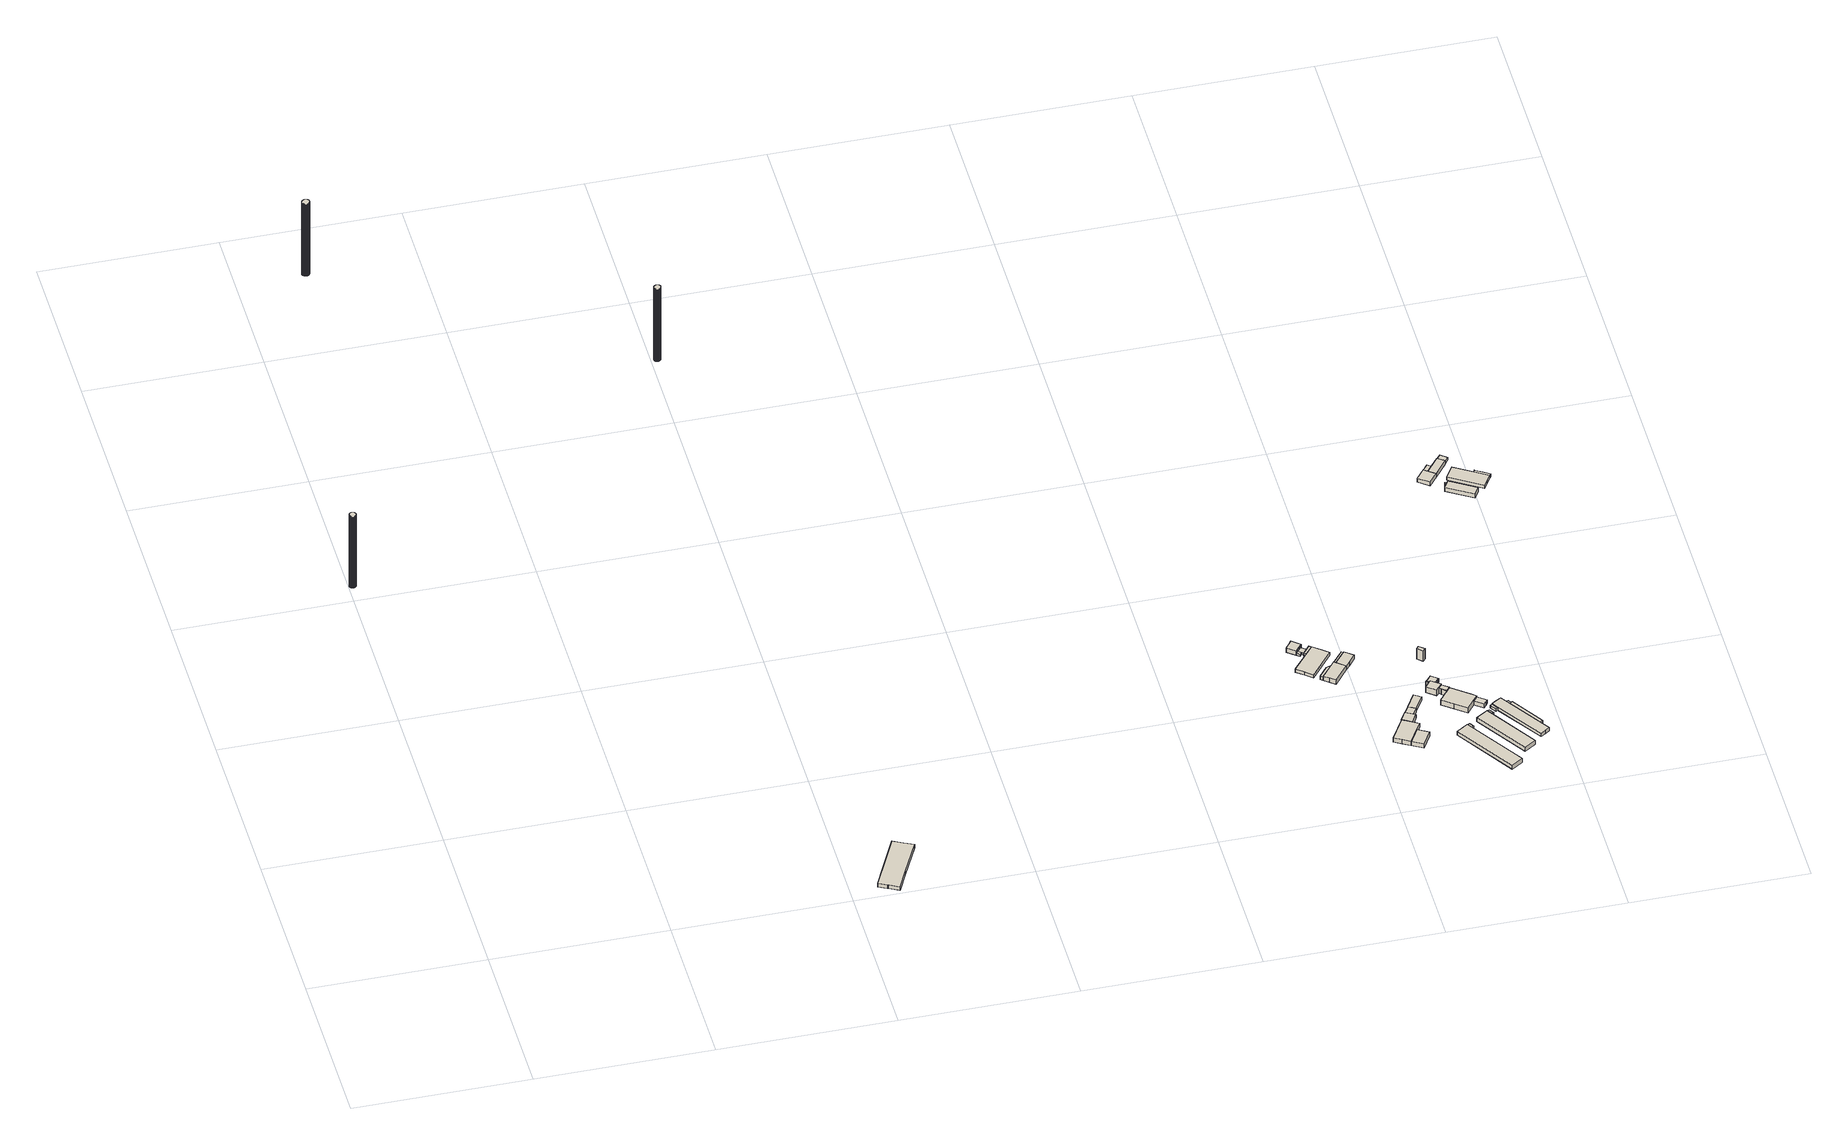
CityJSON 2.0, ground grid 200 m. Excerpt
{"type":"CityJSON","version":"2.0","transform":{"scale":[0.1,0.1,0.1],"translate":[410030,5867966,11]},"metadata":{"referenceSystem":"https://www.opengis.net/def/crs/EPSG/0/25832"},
"CityObjects":{
"building1":{"type":"Building","attributes":{"Gemeindeschluessel":"03454033","AbsoluteHoehe":"12.512","MittlereTraufHoehe":"112.351","Firsthoehe":"112.351","function":"51002_1220","roofType":"1000","measuredHeight":99.84},"address":[{"country":"Germany","locality":"Lorup"}],"geometry":[{"type":"MultiSurface","lod":"1","boundaries":[[[0,1,2,3,4,5,6,7,8,9,10,11,12,13,14,15,16,17,18,19,20,21,22,23,24,25,26,27,28,29,30,31,32,33,34,35,36,37,38,39,40,41,42,43,44,45,46,47,48,49,50,51,52,53,54,55,56,57,58,59,60,61,62,63,64,65,66,67,68,69]],[[70,71,72,73,74,75,76,77,78,79,80,81,82,83,84,85,86,87,88,89,90,91,92,93,94,95,96,97,98,99,100,101,102,103,104,105,106,107,108,109,110,111,112,113,114,115,116,117,118,119,120,121,122,123,124,125,126,127,128,129,130,131,132,133,134,135,136,137,138,139]],[[70,139,69,68]],[[71,70,68,67]],[[72,71,67,66]],[[73,72,66,65]],[[74,73,65,64]],[[75,74,64,63]],[[76,75,63,62]],[[77,76,62,61]],[[78,77,61,60]],[[79,78,60,59]],[[80,79,59,58]],[[81,80,58,57]],[[82,81,57,56]],[[83,82,56,55]],[[84,83,55,54]],[[85,84,54,53]],[[86,85,53,52]],[[87,86,52,51]],[[88,87,51,50]],[[89,88,50,49]],[[90,89,49,48]],[[91,90,48,47]],[[92,91,47,46]],[[93,92,46,45]],[[94,93,45,44]],[[95,94,44,43]],[[96,95,43,42]],[[97,96,42,41]],[[98,97,41,40]],[[99,98,40,39]],[[100,99,39,38]],[[101,100,38,37]],[[102,101,37,36]],[[103,102,36,35]],[[104,103,35,34]],[[105,104,34,33]],[[106,105,33,32]],[[107,106,32,31]],[[108,107,31,30]],[[109,108,30,29]],[[110,109,29,28]],[[111,110,28,27]],[[112,111,27,26]],[[113,112,26,25]],[[114,113,25,24]],[[115,114,24,23]],[[116,115,23,22]],[[117,116,22,21]],[[118,117,21,20]],[[119,118,20,19]],[[120,119,19,18]],[[121,120,18,17]],[[122,121,17,16]],[[123,122,16,15]],[[124,123,15,14]],[[125,124,14,13]],[[126,125,13,12]],[[127,126,12,11]],[[128,127,11,10]],[[129,128,10,9]],[[130,129,9,8]],[[131,130,8,7]],[[132,131,7,6]],[[133,132,6,5]],[[134,133,5,4]],[[135,134,4,3]],[[136,135,3,2]],[[137,136,2,1]],[[138,137,1,0]],[[139,138,0,69]]]}]},
"building2":{"type":"Building","attributes":{"Gemeindeschluessel":"03454033","AbsoluteHoehe":"11.062","MittlereTraufHoehe":"112.036","Firsthoehe":"112.036","function":"51002_1220","roofType":"1000","measuredHeight":100.97},"address":[{"country":"Germany","locality":"Lorup"}],"geometry":[{"type":"MultiSurface","lod":"1","boundaries":[[[140,141,142,143,144,145,146,147,148,149,150,151,152,153,154,155,156,157,158,159,160,161,162,163,164,165,166,167,168,169,170,171,172,173,174,175,176,177,178,179,180,181,182,183,184,185,186,187,188,189,190,191,192,193,194,195,196,197,198,199,200,201,202,203,204,205,206,207,208,209,210,211,212,213,214]],[[215,216,217,218,219,220,221,222,223,224,225,226,227,228,229,230,231,232,233,234,235,236,237,238,239,240,241,242,243,244,245,246,247,248,249,250,251,252,253,254,255,256,257,258,259,260,261,262,263,264,265,266,267,268,269,270,271,272,273,274,275,276,277,278,279,280,281,282,283,284,285,286,287,288,289]],[[215,289,214,213]],[[216,215,213,212]],[[217,216,212,211]],[[218,217,211,210]],[[219,218,210,209]],[[220,219,209,208]],[[221,220,208,207]],[[222,221,207,206]],[[223,222,206,205]],[[224,223,205,204]],[[225,224,204,203]],[[226,225,203,202]],[[227,226,202,201]],[[228,227,201,200]],[[229,228,200,199]],[[230,229,199,198]],[[231,230,198,197]],[[232,231,197,196]],[[233,232,196,195]],[[234,233,195,194]],[[235,234,194,193]],[[236,235,193,192]],[[237,236,192,191]],[[238,237,191,190]],[[239,238,190,189]],[[240,239,189,188]],[[241,240,188,187]],[[242,241,187,186]],[[243,242,186,185]],[[244,243,185,184]],[[245,244,184,183]],[[246,245,183,182]],[[247,246,182,181]],[[248,247,181,180]],[[249,248,180,179]],[[250,249,179,178]],[[251,250,178,177]],[[252,251,177,176]],[[253,252,176,175]],[[254,253,175,174]],[[255,254,174,173]],[[256,255,173,172]],[[257,256,172,171]],[[258,257,171,170]],[[259,258,170,169]],[[260,259,169,168]],[[261,260,168,167]],[[262,261,167,166]],[[263,262,166,165]],[[264,263,165,164]],[[265,264,164,163]],[[266,265,163,162]],[[267,266,162,161]],[[268,267,161,160]],[[269,268,160,159]],[[270,269,159,158]],[[271,270,158,157]],[[272,271,157,156]],[[273,272,156,155]],[[274,273,155,154]],[[275,274,154,153]],[[276,275,153,152]],[[277,276,152,151]],[[278,277,151,150]],[[279,278,150,149]],[[280,279,149,148]],[[281,280,148,147]],[[282,281,147,146]],[[283,282,146,145]],[[284,283,145,144]],[[285,284,144,143]],[[286,285,143,142]],[[287,286,142,141]],[[288,287,141,140]],[[289,288,140,214]]]}]},
"building3":{"type":"Building","attributes":{"Gemeindeschluessel":"03454033","AbsoluteHoehe":"14.818","MittlereTraufHoehe":"19.243","Firsthoehe":"20.861","function":"31001_2720","roofType":"3100","measuredHeight":6.04},"address":[{"country":"Germany","locality":"Lorup"}],"geometry":[{"type":"MultiSurface","lod":"1","boundaries":[[[290,291,292,293,294,295,296,297,298]],[[299,300,301,302,303,304,305,306,307]],[[299,307,298,297]],[[300,299,297,296]],[[301,300,296,295]],[[302,301,295,294]],[[303,302,294,293]],[[304,303,293,292]],[[305,304,292,291]],[[306,305,291,290]],[[307,306,290,298]]]}]},
"building4":{"type":"Building","attributes":{"Gemeindeschluessel":"03454033","AbsoluteHoehe":"11.977","MittlereTraufHoehe":"113.339","Firsthoehe":"113.339","function":"51002_1220","roofType":"1000","measuredHeight":101.36},"address":[{"country":"Germany","locality":"Lorup"}],"geometry":[{"type":"MultiSurface","lod":"1","boundaries":[[[308,309,310,311,312,313,314,315,316,317,318,319,320,321,322,323,324,325,326,327,328,329,330,331,332,333,334,335,336,337,338,339,340,341,342,343,344,345,346,347,348,349,350,351,352,353,354,355,356,357,358,359,360,361,362,363,364,365,366,367,368,369,370,371,372,373,374,375,376,377,378,379]],[[380,381,382,383,384,385,386,387,388,389,390,391,392,393,394,395,396,397,398,399,400,401,402,403,404,405,406,407,408,409,410,411,412,413,414,415,416,417,418,419,420,421,422,423,424,425,426,427,428,429,430,431,432,433,434,435,436,437,438,439,440,441,442,443,444,445,446,447,448,449,450,451]],[[380,451,379,378]],[[381,380,378,377]],[[382,381,377,376]],[[383,382,376,375]],[[384,383,375,374]],[[385,384,374,373]],[[386,385,373,372]],[[387,386,372,371]],[[388,387,371,370]],[[389,388,370,369]],[[390,389,369,368]],[[391,390,368,367]],[[392,391,367,366]],[[393,392,366,365]],[[394,393,365,364]],[[395,394,364,363]],[[396,395,363,362]],[[397,396,362,361]],[[398,397,361,360]],[[399,398,360,359]],[[400,399,359,358]],[[401,400,358,357]],[[402,401,357,356]],[[403,402,356,355]],[[404,403,355,354]],[[405,404,354,353]],[[406,405,353,352]],[[407,406,352,351]],[[408,407,351,350]],[[409,408,350,349]],[[410,409,349,348]],[[411,410,348,347]],[[412,411,347,346]],[[413,412,346,345]],[[414,413,345,344]],[[415,414,344,343]],[[416,415,343,342]],[[417,416,342,341]],[[418,417,341,340]],[[419,418,340,339]],[[420,419,339,338]],[[421,420,338,337]],[[422,421,337,336]],[[423,422,336,335]],[[424,423,335,334]],[[425,424,334,333]],[[426,425,333,332]],[[427,426,332,331]],[[428,427,331,330]],[[429,428,330,329]],[[430,429,329,328]],[[431,430,328,327]],[[432,431,327,326]],[[433,432,326,325]],[[434,433,325,324]],[[435,434,324,323]],[[436,435,323,322]],[[437,436,322,321]],[[438,437,321,320]],[[439,438,320,319]],[[440,439,319,318]],[[441,440,318,317]],[[442,441,317,316]],[[443,442,316,315]],[[444,443,315,314]],[[445,444,314,313]],[[446,445,313,312]],[[447,446,312,311]],[[448,447,311,310]],[[449,448,310,309]],[[450,449,309,308]],[[451,450,308,379]]]}]},
"building5":{"type":"Building","attributes":{"Gemeindeschluessel":"03454033","AbsoluteHoehe":"15.88","MittlereTraufHoehe":"18.921","Firsthoehe":"18.921","function":"51009_1610","roofType":"1000","measuredHeight":3.04},"address":[{"country":"Germany","locality":"Lorup"}],"geometry":[{"type":"MultiSurface","lod":"1","boundaries":[[[452,453,454,455]],[[456,457,458,459]],[[456,459,455,454]],[[457,456,454,453]],[[458,457,453,452]],[[459,458,452,455]]]}]},
"building6":{"type":"Building","attributes":{"Gemeindeschluessel":"03454033","AbsoluteHoehe":"15.753","MittlereTraufHoehe":"21.466","Firsthoehe":"24.613","function":"31001_1000","roofType":"3100","measuredHeight":8.86},"address":[{"country":"Germany","locality":"Lorup","thoroughfareNumber":"6","thoroughfareName":"Hilkenbrooker Straße"}],"children":["building6-1"],"geometry":[{"type":"MultiSurface","lod":"1","boundaries":[[[460,461,462,463,464,465,466,467]],[[468,469,470,471,472,473,474,475]],[[466,476,477,467]],[[469,468,466,465]],[[470,469,465,464]],[[471,470,464,463]],[[472,471,463,462]],[[473,472,462,461]],[[474,473,461,460]],[[467,477,478,460]],[[476,468,475,477]],[[475,474,478,477]]]}]},
"building6-1":{"type":"BuildingPart","attributes":{"AbsoluteHoehe":"15.753","MittlereTraufHoehe":"18.97","Firsthoehe":"18.97","roofType":"1000","measuredHeight":3.22},"parents":["building6"],"geometry":[{"type":"MultiSurface","lod":"1","boundaries":[[[479,480,478,476,481]],[[468,474,482,483,484]],[[468,484,481,476]],[[482,474,478,480]],[[483,482,480,479]],[[484,483,479,481]],[[477,475,468,476]],[[478,474,475,477]]]}]},
"building7":{"type":"Building","attributes":{"Gemeindeschluessel":"03454033","AbsoluteHoehe":"15.892","MittlereTraufHoehe":"19.857","Firsthoehe":"21.679","function":"31001_2000","roofType":"3100","measuredHeight":5.79},"address":[{"country":"Germany","locality":"Lorup"}],"children":["building7-1"],"geometry":[{"type":"MultiSurface","lod":"1","boundaries":[[[485,486,487,488,489,490,491]],[[492,493,494,495,496,497,498]],[[492,498,491,490]],[[493,492,490,489]],[[494,493,489,488]],[[487,499,500,488]],[[496,495,487,486]],[[497,496,486,485]],[[498,497,485,491]],[[499,495,494,500]]]}]},
"building7-1":{"type":"BuildingPart","attributes":{"AbsoluteHoehe":"15.892","MittlereTraufHoehe":"19.753","Firsthoehe":"20.354","roofType":"2100","measuredHeight":4.46},"parents":["building7"],"geometry":[{"type":"MultiSurface","lod":"1","boundaries":[[[499,501,502,503,504,500]],[[505,506,507,508,495,494]],[[505,494,500,504]],[[506,505,504,503]],[[507,506,503,502]],[[508,507,502,501]],[[495,508,501,499]],[[494,495,499,500]]]}]},
"building8":{"type":"Building","attributes":{"Gemeindeschluessel":"03454033","AbsoluteHoehe":"15.84","MittlereTraufHoehe":"21.139","Firsthoehe":"22.571","function":"31001_2000","roofType":"5000","measuredHeight":6.73},"address":[{"country":"Germany","locality":"Lorup"}],"children":["building8-1","building8-2","building8-3"],"geometry":[{"type":"MultiSurface","lod":"1","boundaries":[[[509,510,511,512,513,514,515]],[[516,517,518,519,520,521,522]],[[516,522,515,514]],[[517,516,514,513]],[[512,523,524,513]],[[519,518,512,511]],[[520,519,511,510]],[[509,525,526,527,510]],[[522,521,509,515]],[[523,518,517,524]],[[525,521,528,526]],[[526,528,520,527]]]}]},
"building8-1":{"type":"BuildingPart","attributes":{"AbsoluteHoehe":"15.84","MittlereTraufHoehe":"20.945","Firsthoehe":"21.836","roofType":"3100","measuredHeight":6},"parents":["building8"],"geometry":[{"type":"MultiSurface","lod":"1","boundaries":[[[529,530,531,527,526,525,532]],[[521,528,520,533,534,535,536]],[[521,536,532,525]],[[533,520,527,531]],[[534,533,531,530]],[[535,534,530,529]],[[536,535,529,532]],[[526,528,521,525]],[[520,528,526,527]]]}]},
"building8-2":{"type":"BuildingPart","attributes":{"AbsoluteHoehe":"15.84","MittlereTraufHoehe":"20.9","Firsthoehe":"20.9","roofType":"1000","measuredHeight":5.06},"parents":["building8"],"geometry":[{"type":"MultiSurface","lod":"1","boundaries":[[[523,537,538,539,524]],[[540,541,542,518,517]],[[540,517,524,539]],[[538,543,544,539]],[[542,541,538,537]],[[518,542,537,523]],[[543,541,540,544]],[[517,518,523,524]]]}]},
"building8-3":{"type":"BuildingPart","attributes":{"AbsoluteHoehe":"15.84","MittlereTraufHoehe":"20.802","Firsthoehe":"21.165","roofType":"2100","measuredHeight":5.33},"parents":["building8"],"geometry":[{"type":"MultiSurface","lod":"1","boundaries":[[[544,543,545,546]],[[547,541,540,548]],[[547,548,546,545]],[[541,547,545,543]],[[548,540,544,546]],[[540,541,543,544]]]}]},
"building9":{"type":"Building","attributes":{"Gemeindeschluessel":"03454033","AbsoluteHoehe":"16.05","MittlereTraufHoehe":"20.176","Firsthoehe":"20.489","function":"51009_1610","roofType":"2100","measuredHeight":4.44},"address":[{"country":"Germany","locality":"Lorup"}],"children":["building9-1"],"geometry":[{"type":"MultiSurface","lod":"1","boundaries":[[[549,550,551,552]],[[553,554,555,556]],[[557,558,552,551]],[[559,557,551,550]],[[549,560,561,562,559,550]],[[558,563,549,552]],[[560,563,562,561]]]}]},
"building9-1":{"type":"BuildingPart","attributes":{"AbsoluteHoehe":"16.05","MittlereTraufHoehe":"19.863","Firsthoehe":"19.863","roofType":"1000","measuredHeight":3.81},"parents":["building9"],"geometry":[{"type":"MultiSurface","lod":"1","boundaries":[[[560,564,565,561]],[[566,567,555,568]],[[569,562,561,565]],[[570,569,565,564]],[[555,570,564,560]],[[561,562,563,560]]]}]},
"building10":{"type":"Building","attributes":{"Gemeindeschluessel":"03454033","AbsoluteHoehe":"15.639","MittlereTraufHoehe":"21.186","Firsthoehe":"22.565","function":"31001_2000","roofType":"3100","measuredHeight":6.93},"address":[{"country":"Germany","locality":"Lorup"}],"geometry":[{"type":"MultiSurface","lod":"1","boundaries":[[[571,572,573,574,575,576,577,578]],[[579,580,581,582,583,584,585,586]],[[579,586,578,577]],[[580,579,577,576]],[[581,580,576,575]],[[582,581,575,574]],[[583,582,574,573]],[[584,583,573,572]],[[585,584,572,571]],[[586,585,571,578]]]}]},
"building11":{"type":"Building","attributes":{"Gemeindeschluessel":"03454033","AbsoluteHoehe":"15.735","MittlereTraufHoehe":"19.793","Firsthoehe":"22.666","function":"31001_2000","roofType":"3100","measuredHeight":6.93},"address":[{"country":"Germany","locality":"Lorup"}],"geometry":[{"type":"MultiSurface","lod":"1","boundaries":[[[587,588,589,590]],[[591,592,593,594]],[[591,594,590,589]],[[592,591,589,588]],[[593,592,588,587]],[[594,593,587,590]]]}]},
"building12":{"type":"Building","attributes":{"Gemeindeschluessel":"03454033","AbsoluteHoehe":"15.649","MittlereTraufHoehe":"21.653","Firsthoehe":"22.549","function":"31001_2000","roofType":"3100","measuredHeight":6.9},"address":[{"country":"Germany","locality":"Lorup"}],"children":["building12-1"],"geometry":[{"type":"MultiSurface","lod":"1","boundaries":[[[595,596,597,598,599,600,601,602]],[[581,603,604,605,606,607,583,608]],[[581,608,602,601]],[[603,581,601,600]],[[604,603,600,599]],[[598,609,610,611,599]],[[597,612,609,598]],[[607,606,597,596]],[[583,607,596,595]],[[608,583,595,602]],[[610,613,604,611]],[[609,605,613,610]],[[606,605,609,612]]]}]},
"building12-1":{"type":"BuildingPart","attributes":{"AbsoluteHoehe":"15.649","MittlereTraufHoehe":"19.926","Firsthoehe":"21.113","roofType":"3100","measuredHeight":5.46},"parents":["building12"],"geometry":[{"type":"MultiSurface","lod":"1","boundaries":[[[612,614,615,616,617,611,610]],[[604,618,619,620,621,606,613]],[[618,604,611,617]],[[619,618,617,616]],[[620,619,616,615]],[[621,620,615,614]],[[606,621,614,612]],[[604,613,610,611]],[[610,613,605,609]],[[609,605,606,612]]]}]},
"building13":{"type":"Building","attributes":{"Gemeindeschluessel":"03454033","BezugspunktDach":"4000","AbsoluteHoehe":"15.887","MittlereTraufHoehe":"19.387","Firsthoehe":"19.387","function":"51009_1610","measuredHeight":3.5},"address":[{"country":"Germany","locality":"Lorup"}],"geometry":[{"type":"MultiSurface","lod":"1","boundaries":[[[622,623,624,625]],[[626,627,628,629]],[[626,629,625,624]],[[627,626,624,623]],[[628,627,623,622]],[[629,628,622,625]]]}]},
"building14":{"type":"Building","attributes":{"Gemeindeschluessel":"03454033","AbsoluteHoehe":"15.787","MittlereTraufHoehe":"20.072","Firsthoehe":"21.138","function":"31001_2000","roofType":"3100","measuredHeight":5.35},"address":[{"country":"Germany","locality":"Lorup"}],"geometry":[{"type":"MultiSurface","lod":"1","boundaries":[[[630,631,632,617,616,615,633]],[[634,635,636,637,638,639,640]],[[634,640,633,615]],[[635,634,615,616]],[[636,635,616,617]],[[637,636,617,632]],[[638,637,632,631]],[[639,638,631,630]],[[640,639,630,633]]]}]},
"building15":{"type":"Building","attributes":{"Gemeindeschluessel":"03454033","AbsoluteHoehe":"15.721","MittlereTraufHoehe":"19.824","Firsthoehe":"22.002","function":"31001_2000","roofType":"3100","measuredHeight":6.28},"address":[{"country":"Germany","locality":"Lorup"}],"children":["building15-1"],"geometry":[{"type":"MultiSurface","lod":"1","boundaries":[[[641,642,643,644]],[[645,646,647,648]],[[645,648,644,643]],[[646,645,643,642]],[[641,647,649,650,651,642]],[[648,647,641,644]],[[650,649,646,651]]]}]},
"building15-1":{"type":"BuildingPart","attributes":{"AbsoluteHoehe":"15.721","MittlereTraufHoehe":"19.824","Firsthoehe":"19.824","roofType":"1000","measuredHeight":4.1},"parents":["building15"],"geometry":[{"type":"MultiSurface","lod":"1","boundaries":[[[652,651,650,653]],[[649,646,654,655]],[[649,655,653,650]],[[654,646,651,652]],[[655,654,652,653]],[[646,649,650,651]]]}]},
"building16":{"type":"Building","attributes":{"Gemeindeschluessel":"03454033","AbsoluteHoehe":"16.103","MittlereTraufHoehe":"22.407","Firsthoehe":"25.518","function":"31001_1000","roofType":"3200","measuredHeight":9.41},"address":[{"country":"Germany","locality":"Lorup","thoroughfareNumber":"8","thoroughfareName":"Hilkenbrooker Straße"}],"children":["building16-1","building16-2","building16-3","building16-4","building16-5"],"geometry":[{"type":"MultiSurface","lod":"1","boundaries":[[[656,657,658,659,660,661,662,663]],[[664,665,666,667,668,669,670,671]],[[664,671,663,662]],[[665,664,662,661]],[[660,672,673,661]],[[659,674,675,676,660]],[[668,667,659,658]],[[669,668,658,657]],[[656,677,678,679,657]],[[671,670,656,663]],[[672,666,665,673]],[[675,680,666,676]],[[674,667,680,675]],[[677,670,681,678]],[[678,681,669,679]]]}]},
"building16-1":{"type":"BuildingPart","attributes":{"AbsoluteHoehe":"16.103","MittlereTraufHoehe":"23.569","Firsthoehe":"23.569","roofType":"1000","measuredHeight":7.47},"parents":["building16"],"geometry":[{"type":"MultiSurface","lod":"1","boundaries":[[[682,683,684,685]],[[686,687,688,689]],[[686,689,685,684]],[[683,690,691,684]],[[688,687,683,682]],[[689,688,682,685]],[[690,687,686,691]]]}]},
"building16-2":{"type":"BuildingPart","attributes":{"AbsoluteHoehe":"16.103","MittlereTraufHoehe":"22.719","Firsthoehe":"24.615","roofType":"3100","measuredHeight":8.51},"parents":["building16"],"geometry":[{"type":"MultiSurface","lod":"1","boundaries":[[[690,692,693,679,678,677,691]],[[670,681,669,694,695,687,686]],[[670,686,691,677]],[[694,669,679,693]],[[695,694,693,692]],[[687,695,692,690]],[[678,681,670,677]],[[669,681,678,679]],[[686,687,690,691]]]}]},
"building16-3":{"type":"BuildingPart","attributes":{"AbsoluteHoehe":"16.103","MittlereTraufHoehe":"20.58","Firsthoehe":"23.012","roofType":"5000","measuredHeight":6.91},"parents":["building16"],"geometry":[{"type":"MultiSurface","lod":"1","boundaries":[[[696,697,698,699,700]],[[701,702,703,704,705]],[[701,705,700,699]],[[702,701,699,698]],[[704,703,697,696]],[[705,704,696,700]],[[703,702,698,697]]]}]},
"building16-4":{"type":"BuildingPart","attributes":{"AbsoluteHoehe":"16.103","MittlereTraufHoehe":"20.496","Firsthoehe":"23.118","roofType":"5000","measuredHeight":7.01},"parents":["building16"],"geometry":[{"type":"MultiSurface","lod":"1","boundaries":[[[674,698,697,706,707,675]],[[708,709,703,702,667,680]],[[709,708,707,706]],[[703,709,706,697]],[[667,702,698,674]],[[676,666,680,675]],[[707,708,666,676]],[[698,702,703,697]],[[680,667,674,675]]]}]},
"building16-5":{"type":"BuildingPart","attributes":{"AbsoluteHoehe":"16.103","MittlereTraufHoehe":"22.407","Firsthoehe":"22.407","roofType":"1000","measuredHeight":6.3},"parents":["building16"],"geometry":[{"type":"MultiSurface","lod":"1","boundaries":[[[673,672,710,711]],[[708,666,665,712]],[[708,712,711,710]],[[672,676,707,710]],[[712,665,673,711]],[[666,708,707,676]],[[665,666,672,673]]]}]},
"building17":{"type":"Building","attributes":{"Gemeindeschluessel":"03454033","AbsoluteHoehe":"15.224","MittlereTraufHoehe":"29.382","Firsthoehe":"30.602","function":"31001_2000","roofType":"5000","measuredHeight":15.38},"address":[{"country":"Germany","locality":"Lorup"}],"geometry":[{"type":"MultiSurface","lod":"1","boundaries":[[[713,714,715,716]],[[717,718,719,720]],[[717,720,716,715]],[[718,717,715,714]],[[719,718,714,713]],[[720,719,713,716]]]}]},
"building18":{"type":"Building","attributes":{"Gemeindeschluessel":"03454033","AbsoluteHoehe":"15.925","MittlereTraufHoehe":"21.85","Firsthoehe":"24.986","function":"31001_2000","roofType":"3100","measuredHeight":9.06},"address":[{"country":"Germany","locality":"Lorup"}],"children":["building18-1","building18-2"],"geometry":[{"type":"MultiSurface","lod":"1","boundaries":[[[721,722,723,724,725,726,727,728,729]],[[730,731,732,733,734,735,736,737,738]],[[728,739,740,729]],[[731,730,728,727]],[[732,731,727,726]],[[733,732,726,725]],[[734,733,725,724]],[[735,734,724,723]],[[722,741,742,723]],[[721,743,741,722]],[[738,737,721,729]],[[739,730,738,740]],[[741,736,735,742]],[[737,736,741,743]]]}]},
"building18-1":{"type":"BuildingPart","attributes":{"AbsoluteHoehe":"15.925","MittlereTraufHoehe":"20.644","Firsthoehe":"20.644","roofType":"1000","measuredHeight":4.72},"parents":["building18"],"geometry":[{"type":"MultiSurface","lod":"1","boundaries":[[[743,744,745,742]],[[746,747,737,735]],[[746,735,742,745]],[[747,746,745,744]],[[737,747,744,743]],[[742,735,736,741]],[[741,736,737,743]]]}]},
"building18-2":{"type":"BuildingPart","attributes":{"AbsoluteHoehe":"15.925","MittlereTraufHoehe":"20.91","Firsthoehe":"21.973","roofType":"5000","measuredHeight":6.05},"parents":["building18"],"geometry":[{"type":"MultiSurface","lod":"1","boundaries":[[[748,740,739,749,750]],[[751,730,738,752,753]],[[751,753,750,749]],[[730,751,749,739]],[[752,738,740,748]],[[753,752,748,750]],[[738,730,739,740]]]}]},
"building19":{"type":"Building","attributes":{"Gemeindeschluessel":"03454033","AbsoluteHoehe":"15.629","MittlereTraufHoehe":"19.878","Firsthoehe":"22.051","function":"31001_2000","roofType":"3100","measuredHeight":6.42},"address":[{"country":"Germany","locality":"Lorup"}],"children":["building19-1"],"geometry":[{"type":"MultiSurface","lod":"1","boundaries":[[[754,755,756,757]],[[758,759,760,761]],[[758,761,757,756]],[[759,758,756,755]],[[754,760,762,763,764,755]],[[761,760,754,757]],[[763,762,759,764]]]}]},
"building19-1":{"type":"BuildingPart","attributes":{"AbsoluteHoehe":"15.629","MittlereTraufHoehe":"19.878","Firsthoehe":"19.878","roofType":"1000","measuredHeight":4.25},"parents":["building19"],"geometry":[{"type":"MultiSurface","lod":"1","boundaries":[[[765,764,763,766]],[[762,759,767,768]],[[762,768,766,763]],[[767,759,764,765]],[[768,767,765,766]],[[759,762,763,764]]]}]},
"building20":{"type":"Building","attributes":{"Gemeindeschluessel":"03454033","AbsoluteHoehe":"15.66","MittlereTraufHoehe":"19.856","Firsthoehe":"21.407","function":"31001_2000","roofType":"3100","measuredHeight":5.75},"address":[{"country":"Germany","locality":"Lorup"}],"children":["building20-1"],"geometry":[{"type":"MultiSurface","lod":"1","boundaries":[[[769,770,771,772,773,774,775,776,777,778]],[[779,780,781,782,783,784,785,786,787,788]],[[779,788,778,777]],[[780,779,777,776]],[[775,789,790,776]],[[782,781,775,774]],[[783,782,774,773]],[[784,783,773,772]],[[785,784,772,771]],[[786,785,771,770]],[[787,786,770,769]],[[788,787,769,778]],[[789,781,780,790]]]}]},
"building20-1":{"type":"BuildingPart","attributes":{"AbsoluteHoehe":"15.66","MittlereTraufHoehe":"19.468","Firsthoehe":"19.468","roofType":"1000","measuredHeight":3.81},"parents":["building20"],"geometry":[{"type":"MultiSurface","lod":"1","boundaries":[[[791,790,789,792]],[[781,780,793,794]],[[781,794,792,789]],[[793,780,790,791]],[[794,793,791,792]],[[780,781,789,790]]]}]},
"building21":{"type":"Building","attributes":{"Gemeindeschluessel":"03454033","AbsoluteHoehe":"15.901","MittlereTraufHoehe":"19.529","Firsthoehe":"20.047","function":"51009_1610","roofType":"2100","measuredHeight":4.14},"address":[{"country":"Germany","locality":"Lorup"}],"geometry":[{"type":"MultiSurface","lod":"1","boundaries":[[[795,796,797,798]],[[799,800,801,802]],[[799,802,798,797]],[[800,799,797,796]],[[801,800,796,795]],[[802,801,795,798]]]}]},
"building22":{"type":"Building","attributes":{"Gemeindeschluessel":"03454033","AbsoluteHoehe":"15.735","MittlereTraufHoehe":"19.48","Firsthoehe":"19.936","function":"51009_1610","roofType":"2100","measuredHeight":4.2},"address":[{"country":"Germany","locality":"Lorup"}],"geometry":[{"type":"MultiSurface","lod":"1","boundaries":[[[803,804,805,798,797]],[[806,807,808,786,785]],[[806,785,797,798]],[[807,806,798,805]],[[808,807,805,804]],[[786,808,804,803]],[[785,786,803,797]]]}]},
"building23":{"type":"Building","attributes":{"Gemeindeschluessel":"03454033","AbsoluteHoehe":"13.256","MittlereTraufHoehe":"17.838","Firsthoehe":"19.461","function":"51009_1610","roofType":"3100","measuredHeight":6.21},"address":[{"country":"Germany","locality":"Lorup"}],"geometry":[{"type":"MultiSurface","lod":"1","boundaries":[[[809,810,811,812]],[[813,814,815,816]],[[813,816,812,811]],[[814,813,811,810]],[[815,814,810,809]],[[816,815,809,812]]]}]},
"building24":{"type":"Building","attributes":{"name":"Silo","Gemeindeschluessel":"03454033","BezugspunktDach":"4000","AbsoluteHoehe":"14.216","MittlereTraufHoehe":"17.716","Firsthoehe":"17.716","function":"51003_1201","measuredHeight":3.5},"address":[{"country":"Germany","locality":"Lorup"}],"geometry":[{"type":"MultiSurface","lod":"1","boundaries":[[[817,818,819,820,821,822,823,824,825,826,827,828,829,830,831,832,833,834,835,836,837,838,839,840,841,842,843,844,845,846,847,848,849,850,851,852,853,854,855,856]],[[857,858,859,860,861,862,863,864,865,866,867,868,869,870,871,872,873,874,875,876,877,878,879,880,881,882,883,884,885,886,887,888,889,890,891,892,893,894,895,896]],[[857,896,856,855]],[[858,857,855,854]],[[859,858,854,853]],[[860,859,853,852]],[[861,860,852,851]],[[862,861,851,850]],[[863,862,850,849]],[[864,863,849,848]],[[865,864,848,847]],[[866,865,847,846]],[[867,866,846,845]],[[868,867,845,844]],[[869,868,844,843]],[[870,869,843,842]],[[871,870,842,841]],[[872,871,841,840]],[[873,872,840,839]],[[874,873,839,838]],[[875,874,838,837]],[[876,875,837,836]],[[877,876,836,835]],[[878,877,835,834]],[[879,878,834,833]],[[880,879,833,832]],[[881,880,832,831]],[[882,881,831,830]],[[883,882,830,829]],[[884,883,829,828]],[[885,884,828,827]],[[886,885,827,826]],[[887,886,826,825]],[[888,887,825,824]],[[889,888,824,823]],[[890,889,823,822]],[[891,890,822,821]],[[892,891,821,820]],[[893,892,820,819]],[[894,893,819,818]],[[895,894,818,817]],[[896,895,817,856]]]}]},
"building25":{"type":"Building","attributes":{"Gemeindeschluessel":"03454033","AbsoluteHoehe":"13.236","MittlereTraufHoehe":"18.124","Firsthoehe":"18.935","function":"31001_2720","roofType":"5000","measuredHeight":5.7},"address":[{"country":"Germany","locality":"Lorup"}],"children":["building25-1"],"geometry":[{"type":"MultiSurface","lod":"1","boundaries":[[[897,898,899,900,901,902,903]],[[904,905,906,907,908,909,910]],[[904,910,903,902]],[[905,904,902,901]],[[906,905,901,900]],[[899,911,912,900]],[[908,907,899,898]],[[909,908,898,897]],[[910,909,897,903]],[[911,907,906,912]]]}]},
"building25-1":{"type":"BuildingPart","attributes":{"AbsoluteHoehe":"13.236","MittlereTraufHoehe":"17.733","Firsthoehe":"18.335","roofType":"2100","measuredHeight":5.1},"parents":["building25"],"geometry":[{"type":"MultiSurface","lod":"1","boundaries":[[[912,911,913,914]],[[915,907,906,916]],[[915,916,914,913]],[[907,915,913,911]],[[916,906,912,914]],[[906,907,911,912]]]}]},
"building26":{"type":"Building","attributes":{"Gemeindeschluessel":"03454033","AbsoluteHoehe":"13.972","MittlereTraufHoehe":"19.966","Firsthoehe":"21.982","function":"31001_2720","roofType":"2100","measuredHeight":8.01},"address":[{"country":"Germany","locality":"Lorup"}],"geometry":[{"type":"MultiSurface","lod":"1","boundaries":[[[917,918,919,920,921]],[[922,923,924,925,926]],[[922,926,921,920]],[[923,922,920,919]],[[924,923,919,918]],[[925,924,918,917]],[[926,925,917,921]]]}]},
"building27":{"type":"Building","attributes":{"Gemeindeschluessel":"03454033","AbsoluteHoehe":"13.906","MittlereTraufHoehe":"16.116","Firsthoehe":"18.186","function":"31001_2000","roofType":"3100","measuredHeight":4.28},"address":[{"country":"Germany","locality":"Lorup"}],"geometry":[{"type":"MultiSurface","lod":"1","boundaries":[[[927,928,929,930]],[[931,932,933,934]],[[931,934,930,929]],[[932,931,929,928]],[[933,932,928,927]],[[934,933,927,930]]]}]},
"building28":{"type":"Building","attributes":{"Gemeindeschluessel":"03454033","AbsoluteHoehe":"14.322","MittlereTraufHoehe":"17.788","Firsthoehe":"20.354","function":"31001_2720","roofType":"3100","measuredHeight":6.03},"address":[{"country":"Germany","locality":"Lorup"}],"children":["building28-1"],"geometry":[{"type":"MultiSurface","lod":"1","boundaries":[[[935,936,937,938,939,940,941,942,943]],[[944,945,946,947,948,949,950,951,952]],[[944,952,943,942]],[[945,944,942,941]],[[946,945,941,940]],[[947,946,940,939]],[[948,947,939,938]],[[950,949,937,936]],[[951,950,936,935]],[[952,951,935,943]],[[949,948,938,937]]]}]},
"building28-1":{"type":"BuildingPart","attributes":{"AbsoluteHoehe":"14.322","MittlereTraufHoehe":"18.495","Firsthoehe":"18.998","roofType":"2100","measuredHeight":4.68},"parents":["building28"],"geometry":[{"type":"MultiSurface","lod":"1","boundaries":[[[953,954,955,956,957,958,959]],[[948,960,961,962,963,964,949]],[[958,938,937,959]],[[960,948,958,957]],[[961,960,957,956]],[[962,961,956,955]],[[963,962,955,954]],[[964,963,954,953]],[[949,964,953,959]],[[938,948,949,937]]]}]}
},
"vertices":[
[8,6242,1014],[8,6241,1014],[7,6237,1014],[6,6233,1014],[6,6229,1014],[6,6225,1014],[7,6222,1014],[8,6219,1014],[9,6216,1014],[10,6213,1014],[11,6211,1014],[12,6209,1014],[14,6207,1014],[16,6205,1014],[18,6203,1014],[20,6201,1014],[23,6199,1014],[26,6197,1014],[29,6196,1014],[33,6194,1014],[37,6194,1014],[41,6193,1014],[42,6193,1014],[45,6193,1014],[50,6194,1014],[54,6195,1014],[58,6196,1014],[62,6198,1014],[65,6200,1014],[68,6203,1014],[70,6205,1014],[72,6208,1014],[74,6210,1014],[75,6213,1014],[77,6215,1014],[78,6217,1014],[78,6220,1014],[79,6222,1014],[79,6225,1014],[80,6228,1014],[80,6232,1014],[79,6235,1014],[79,6239,1014],[78,6242,1014],[76,6246,1014],[74,6250,1014],[71,6253,1014],[68,6257,1014],[66,6259,1014],[65,6260,1014],[61,6262,1014],[58,6264,1014],[54,6265,1014],[50,6266,1014],[47,6267,1014],[44,6267,1014],[41,6267,1014],[38,6267,1014],[35,6266,1014],[33,6266,1014],[30,6265,1014],[28,6264,1014],[25,6263,1014],[23,6261,1014],[20,6259,1014],[17,6257,1014],[15,6254,1014],[12,6251,1014],[10,6248,1014],[8,6244,1014],[10,6248,15],[12,6251,15],[15,6254,15],[17,6257,15],[20,6259,15],[23,6261,15],[25,6263,15],[28,6264,15],[30,6265,15],[33,6266,15],[35,6266,15],[38,6267,15],[41,6267,15],[44,6267,15],[47,6267,15],[50,6266,15],[54,6265,15],[58,6264,15],[61,6262,15],[65,6260,15],[66,6259,15],[68,6257,15],[71,6253,15],[74,6250,15],[76,6246,15],[78,6242,15],[79,6239,15],[79,6235,15],[80,6232,15],[80,6228,15],[79,6225,15],[79,6222,15],[78,6220,15],[78,6217,15],[77,6215,15],[75,6213,15],[74,6210,15],[72,6208,15],[70,6205,15],[68,6203,15],[65,6200,15],[62,6198,15],[58,6196,15],[54,6195,15],[50,6194,15],[45,6193,15],[42,6193,15],[41,6193,15],[37,6194,15],[33,6194,15],[29,6196,15],[26,6197,15],[23,6199,15],[20,6201,15],[18,6203,15],[16,6205,15],[14,6207,15],[12,6209,15],[11,6211,15],[10,6213,15],[9,6216,15],[8,6219,15],[7,6222,15],[6,6225,15],[6,6229,15],[6,6233,15],[7,6237,15],[8,6241,15],[8,6242,15],[8,6244,15],
[755,11256,1010],[759,11254,1010],[763,11252,1010],[767,11251,1010],[771,11251,1010],[774,11251,1010],[778,11251,1010],[781,11251,1010],[784,11252,1010],[787,11253,1010],[789,11254,1010],[792,11255,1010],[794,11256,1010],[796,11258,1010],[798,11259,1010],[801,11261,1010],[803,11264,1010],[805,11267,1010],[807,11270,1010],[809,11273,1010],[810,11277,1010],[811,11281,1010],[812,11286,1010],[812,11287,1010],[813,11292,1010],[813,11296,1010],[813,11300,1010],[812,11304,1010],[811,11308,1010],[809,11312,1010],[808,11315,1010],[806,11317,1010],[804,11320,1010],[802,11322,1010],[800,11324,1010],[798,11325,1010],[796,11327,1010],[794,11328,1010],[791,11330,1010],[788,11331,1010],[785,11332,1010],[782,11332,1010],[778,11333,1010],[774,11333,1010],[770,11333,1010],[766,11332,1010],[762,11330,1010],[758,11328,1010],[757,11328,1010],[752,11327,1010],[748,11325,1010],[745,11322,1010],[741,11320,1010],[738,11317,1010],[736,11314,1010],[734,11311,1010],[732,11307,1010],[731,11304,1010],[730,11302,1010],[730,11299,1010],[729,11296,1010],[729,11293,1010],[729,11291,1010],[729,11288,1010],[730,11285,1010],[730,11282,1010],[731,11279,1010],[733,11276,1010],[734,11273,1010],[736,11270,1010],[739,11266,1010],[742,11263,1010],[746,11261,1010],[750,11258,1010],[754,11257,1010],[750,11258,1],[746,11261,1],[742,11263,1],[739,11266,1],[736,11270,1],[734,11273,1],[733,11276,1],[731,11279,1],[730,11282,1],[730,11285,1],[729,11288,1],[729,11291,1],[729,11293,1],[729,11296,1],[730,11299,1],[730,11302,1],[731,11304,1],[732,11307,1],[734,11311,1],[736,11314,1],[738,11317,1],[741,11320,1],[745,11322,1],[748,11325,1],[752,11327,1],[757,11328,1],[758,11328,1],[762,11330,1],[766,11332,1],[770,11333,1],[774,11333,1],[778,11333,1],[782,11332,1],[785,11332,1],[788,11331,1],[791,11330,1],[794,11328,1],[796,11327,1],[798,11325,1],[800,11324,1],[802,11322,1],[804,11320,1],[806,11317,1],[808,11315,1],[809,11312,1],[811,11308,1],[812,11304,1],[813,11300,1],[813,11296,1],[813,11292,1],[812,11287,1],[812,11286,1],[811,11281,1],[810,11277,1],[809,11273,1],[807,11270,1],[805,11267,1],[803,11264,1],[801,11261,1],[798,11259,1],[796,11258,1],[794,11256,1],[792,11255,1],[789,11254,1],[787,11253,1],[784,11252,1],[781,11251,1],[778,11251,1],[774,11251,1],[771,11251,1],[767,11251,1],[763,11252,1],[759,11254,1],[755,11256,1],[754,11257,1],
[4626,234,87],[4825,639,87],[4714,694,87],[4603,749,87],[4404,344,87],[4291,115,87],[4393,65,87],[4403,61,87],[4514,6,87],[4403,61,38],[4393,65,38],[4291,115,38],[4404,344,38],[4603,749,38],[4714,694,38],[4825,639,38],[4626,234,38],[4514,6,38],
[4052,9005,1023],[4053,9005,1023],[4057,9003,1023],[4061,9002,1023],[4065,9001,1023],[4069,9000,1023],[4072,9000,1023],[4076,9001,1023],[4079,9001,1023],[4082,9002,1023],[4085,9003,1023],[4087,9004,1023],[4089,9005,1023],[4091,9007,1023],[4094,9008,1023],[4096,9010,1023],[4098,9012,1023],[4100,9015,1023],[4102,9018,1023],[4104,9021,1023],[4106,9024,1023],[4107,9028,1023],[4108,9033,1023],[4108,9037,1023],[4108,9038,1023],[4108,9039,1023],[4108,9043,1023],[4107,9047,1023],[4106,9051,1023],[4104,9055,1023],[4102,9058,1023],[4100,9061,1023],[4098,9063,1023],[4096,9066,1023],[4094,9067,1023],[4091,9069,1023],[4089,9070,1023],[4087,9072,1023],[4085,9073,1023],[4082,9074,1023],[4079,9074,1023],[4076,9075,1023],[4072,9075,1023],[4069,9075,1023],[4065,9075,1023],[4061,9074,1023],[4057,9073,1023],[4053,9071,1023],[4052,9070,1023],[4051,9070,1023],[4047,9067,1023],[4044,9065,1023],[4041,9061,1023],[4039,9058,1023],[4037,9055,1023],[4036,9052,1023],[4035,9049,1023],[4034,9046,1023],[4033,9043,1023],[4033,9040,1023],[4033,9038,1023],[4033,9035,1023],[4033,9033,1023],[4034,9030,1023],[4035,9027,1023],[4036,9024,1023],[4037,9021,1023],[4039,9017,1023],[4041,9014,1023],[4044,9011,1023],[4047,9008,1023],[4051,9006,1023],[4047,9008,10],[4044,9011,10],[4041,9014,10],[4039,9017,10],[4037,9021,10],[4036,9024,10],[4035,9027,10],[4034,9030,10],[4033,9033,10],[4033,9035,10],[4033,9038,10],[4033,9040,10],[4033,9043,10],[4034,9046,10],[4035,9049,10],[4036,9052,10],[4037,9055,10],[4039,9058,10],[4041,9061,10],[4044,9065,10],[4047,9067,10],[4051,9070,10],[4052,9070,10],[4053,9071,10],[4057,9073,10],[4061,9074,10],[4065,9075,10],[4069,9075,10],[4072,9075,10],[4076,9075,10],[4079,9074,10],[4082,9074,10],[4085,9073,10],[4087,9072,10],[4089,9070,10],[4091,9069,10],[4094,9067,10],[4096,9066,10],[4098,9063,10],[4100,9061,10],[4102,9058,10],[4104,9055,10],[4106,9051,10],[4107,9047,10],[4108,9043,10],[4108,9039,10],[4108,9038,10],[4108,9037,10],[4108,9033,10],[4107,9028,10],[4106,9024,10],[4104,9021,10],[4102,9018,10],[4100,9015,10],[4098,9012,10],[4096,9010,10],[4094,9008,10],[4091,9007,10],[4089,9005,10],[4087,9004,10],[4085,9003,10],[4082,9002,10],[4079,9001,10],[4076,9001,10],[4072,9000,10],[4069,9000,10],[4065,9001,10],[4061,9002,10],[4057,9003,10],[4053,9005,10],[4052,9005,10],[4051,9006,10],
[9514,2697,79],[9549,2668,79],[9571,2695,79],[9535,2723,79],[9571,2695,49],[9549,2668,49],[9514,2697,49],[9535,2723,49],
[9577,2775,111],[9588,2789,111],[9496,2864,111],[9459,2818,111],[9422,2772,111],[9514,2697,111],[9535,2723,111],[9551,2743,111],[9535,2723,48],[9514,2697,48],[9422,2772,48],[9459,2818,48],[9496,2864,48],[9588,2789,48],[9577,2775,48],[9551,2743,48],[9535,2723,80],[9551,2743,80],[9577,2775,80],
[9594,2676,80],[9636,2727,80],[9571,2695,80],[9636,2727,48],[9594,2676,48],[9571,2695,48],
[9859,2607,94],[9776,2675,94],[9693,2743,94],[9615,2648,94],[9439,2432,94],[9522,2364,94],[9605,2296,94],[9522,2364,49],[9439,2432,49],[9615,2648,49],[9693,2743,49],[9776,2675,49],[9859,2607,49],[9605,2296,49],[9693,2743,89],[9615,2648,89],
[9667,2765,89],[9636,2727,89],[9594,2676,89],[9589,2669,89],[9589,2669,49],[9594,2676,49],[9636,2727,49],[9667,2765,49],
[9974,2338,107],[9877,2416,107],[9857,2433,107],[9825,2394,107],[9696,2233,107],[9754,2186,107],[9813,2138,107],[9754,2186,48],[9696,2233,48],[9825,2394,48],[9857,2433,48],[9877,2416,48],[9974,2338,48],[9813,2138,48],[9825,2394,99],[9696,2233,99],[9974,2338,102],[9926,2377,102],[9877,2416,102],[9926,2377,48],
[10100,2493,102],[10051,2532,102],[10003,2572,102],[10017,2391,102],[10003,2572,48],[10051,2532,48],[10100,2493,48],[10017,2391,48],
[9823,2395,99],[9820,2391,99],[9694,2235,99],[9694,2235,48],[9820,2391,48],[9823,2395,48],[9820,2391,98],[9694,2235,98],
[9764,2374,98],[9668,2255,98],[9764,2374,48],[9668,2255,48],
[9855,2434,92],[9877,2416,92],[10003,2572,92],[9980,2590,92],[10003,2572,50],[9877,2416,50],[9855,2434,50],[9980,2590,50],[10003,2572,51],[9980,2590,51],[9877,2416,51],[9855,2434,89],[9857,2433,89],[9857,2433,51],[9855,2434,51],
[9823,2395,89],[9825,2394,89],[9825,2394,50],[9823,2395,50],[9857,2433,50],[9825,2394,51],[9823,2395,51],
[10457,1160,105],[10508,1246,105],[10442,1285,105],[10422,1297,105],[10335,1347,105],[10181,1086,105],[10267,1035,105],[10353,984,105],[10267,1035,46],[10181,1086,46],[10335,1347,46],[10422,1297,46],[10442,1285,46],[10508,1246,46],[10457,1160,46],[10353,984,46],
[10457,1160,102],[10353,984,102],[10478,911,102],[10581,1087,102],[10478,911,47],[10353,984,47],[10457,1160,47],[10581,1087,47],
[10442,1285,109],[10504,1391,109],[10478,1407,109],[10450,1423,109],[10396,1455,109],[10333,1348,109],[10335,1347,109],[10387,1317,109],[10333,1348,46],[10396,1455,46],[10450,1423,46],[10478,1407,46],[10504,1391,46],[10387,1317,46],[10450,1423,93],[10437,1431,93],[10396,1455,93],[10478,1407,93],[10437,1431,46],
[10488,1423,93],[10536,1504,93],[10495,1528,93],[10454,1552,93],[10454,1552,46],[10495,1528,46],[10536,1504,46],[10488,1423,46],
[10504,1391,84],[10514,1408,84],[10488,1423,84],[10478,1407,84],[10488,1423,49],[10514,1408,49],[10504,1391,49],[10478,1407,49],
[10612,1690,93],[10597,1700,93],[10555,1724,93],[10638,1675,93],[10536,1504,48],[10495,1528,48],[10454,1552,48],[10555,1724,48],[10597,1700,48],[10612,1690,48],[10638,1675,48],
[11437,437,99],[10999,1116,99],[10867,1031,99],[11306,352,99],[10867,1031,47],[10999,1116,47],[11437,437,47],[11306,352,47],[11030,1068,47],[11030,1068,88],[10999,1116,88],
[11029,1135,88],[11060,1087,88],[11029,1135,47],[11060,1087,47],
[10838,1735,130],[10875,1781,130],[10878,1785,130],[10816,1833,130],[10775,1865,130],[10766,1853,130],[10708,1780,130],[10810,1700,130],[10708,1780,51],[10766,1853,51],[10775,1865,51],[10816,1833,51],[10878,1785,51],[10875,1781,51],[10838,1735,51],[10810,1700,51],[10775,1865,114],[10766,1853,114],[10816,1833,105],[10779,1862,105],[10775,1865,105],[10838,1735,124],[10857,1758,124],[10875,1781,124],[10779,1862,51],[10857,1758,51],
[10909,1669,126],[10913,1674,126],[10864,1714,126],[10860,1708,126],[10864,1714,51],[10913,1674,51],[10909,1669,51],[10860,1708,51],[10913,1674,124],[10864,1714,124],
[10932,1698,124],[10951,1721,124],[10951,1721,51],[10932,1698,51],
[10879,1908,105],[10876,1910,105],[10828,1849,105],[10831,1846,105],[10855,1877,105],[10831,1846,51],[10828,1849,51],[10876,1910,51],[10879,1908,51],[10855,1877,51],
[10803,1968,105],[10742,1891,105],[10742,1891,51],[10803,1968,51],
[10742,1891,114],[10732,1879,114],[10732,1879,51],
[10745,2340,190],[10806,2288,190],[10831,2317,190],[10770,2369,190],[10831,2317,42],[10806,2288,42],[10745,2340,42],[10770,2369,42],
[11153,1562,118],[11076,1622,118],[10951,1721,118],[10909,1669,118],[10814,1548,118],[10940,1449,118],[11066,1350,118],[11155,1464,118],[11202,1523,118],[11155,1464,49],[11066,1350,49],[10940,1449,49],[10814,1548,49],[10909,1669,49],[10951,1721,49],[11076,1622,49],[11153,1562,49],[11202,1523,49],[11155,1464,103],[11202,1523,103],[11076,1622,96],[10951,1721,96],[11153,1562,96],
[11156,1566,96],[10954,1725,96],[10954,1725,49],[11156,1566,49],
[11297,1449,103],[11250,1390,103],[11273,1419,103],[11250,1390,49],[11297,1449,49],[11273,1419,49],
[11638,688,100],[11256,1282,100],[11124,1197,100],[11507,603,100],[11124,1197,46],[11256,1282,46],[11638,688,46],[11507,603,46],[11289,1229,46],[11289,1229,89],[11256,1282,89],
[11285,1300,89],[11319,1248,89],[11285,1300,46],[11319,1248,46],
[11834,864,94],[11757,982,94],[11516,1352,94],[11490,1392,94],[11447,1457,94],[11394,1423,94],[11341,1388,94],[11385,1320,94],[11728,794,94],[11781,829,94],[11728,794,47],[11385,1320,47],[11341,1388,47],[11394,1423,47],[11447,1457,47],[11490,1392,47],[11516,1352,47],[11757,982,47],[11834,864,47],[11781,829,47],[11341,1388,85],[11385,1320,85],
[11360,1304,85],[11316,1372,85],[11360,1304,47],[11316,1372,47],
[11517,1409,85],[11490,1392,85],[11516,1352,85],[11543,1370,85],[11516,1352,49],[11490,1392,49],[11517,1409,49],[11543,1370,49],
[11757,982,85],[11796,1004,85],[11556,1379,85],[11543,1370,47],[11556,1379,47],[11796,1004,47],
[11535,5272,76],[11442,5154,76],[11563,5060,76],[11656,5179,76],[11563,5060,23],[11442,5154,23],[11535,5272,23],[11656,5179,23],
[11709,5013,67],[11710,5010,67],[11710,5009,67],[11712,5007,67],[11714,5006,67],[11715,5005,67],[11717,5004,67],[11719,5004,67],[11720,5004,67],[11722,5004,67],[11723,5004,67],[11725,5005,67],[11727,5006,67],[11729,5007,67],[11730,5009,67],[11731,5010,67],[11732,5013,67],[11732,5015,67],[11732,5017,67],[11732,5019,67],[11731,5020,67],[11731,5022,67],[11730,5023,67],[11729,5024,67],[11728,5025,67],[11726,5026,67],[11724,5027,67],[11721,5028,67],[11720,5028,67],[11719,5028,67],[11717,5027,67],[11715,5026,67],[11713,5025,67],[11712,5024,67],[11710,5023,67],[11710,5022,67],[11709,5020,67],[11709,5019,67],[11708,5017,67],[11708,5015,67],[11708,5017,32],[11709,5019,32],[11709,5020,32],[11710,5022,32],[11710,5023,32],[11712,5024,32],[11713,5025,32],[11715,5026,32],[11717,5027,32],[11719,5028,32],[11720,5028,32],[11721,5028,32],[11724,5027,32],[11726,5026,32],[11728,5025,32],[11729,5024,32],[11730,5023,32],[11731,5022,32],[11731,5020,32],[11732,5019,32],[11732,5017,32],[11732,5015,32],[11732,5013,32],[11731,5010,32],[11730,5009,32],[11729,5007,32],[11727,5006,32],[11725,5005,32],[11723,5004,32],[11722,5004,32],[11720,5004,32],[11719,5004,32],[11717,5004,32],[11715,5005,32],[11714,5006,32],[11712,5007,32],[11710,5009,32],[11710,5010,32],[11709,5013,32],[11708,5015,32],
[11799,5362,75],[11724,5421,75],[11642,5317,75],[11580,5237,75],[11618,5208,75],[11656,5179,75],[11656,5178,75],[11656,5179,22],[11618,5208,22],[11580,5237,22],[11642,5317,22],[11724,5421,22],[11799,5362,22],[11656,5178,22],[11642,5317,67],[11580,5237,67],
[11597,5352,67],[11535,5272,67],[11597,5352,22],[11535,5272,22],
[11977,4749,86],[12034,4841,86],[11745,5022,86],[11736,5006,86],[11689,4931,86],[11736,5006,30],[11745,5022,30],[12034,4841,30],[11977,4749,30],[11689,4931,30],
[11769,5479,62],[11724,5421,62],[11799,5362,62],[11844,5420,62],[11799,5362,29],[11724,5421,29],[11769,5479,29],[11844,5420,29],
[12112,4871,75],[12158,4944,75],[12204,5017,75],[12050,5114,75],[11997,5147,75],[11841,5245,75],[11813,5200,75],[11796,5172,75],[11750,5099,75],[11796,5172,33],[11813,5200,33],[11841,5245,33],[11997,5147,33],[12050,5114,33],[12204,5017,33],[12158,4944,33],[12112,4871,33],[11750,5099,33],
[12209,5024,76],[12218,5040,76],[12143,5087,76],[12070,5133,76],[12064,5137,76],[12050,5114,76],[12204,5017,76],[12064,5137,33],[12070,5133,33],[12143,5087,33],[12218,5040,33],[12209,5024,33]
]}
